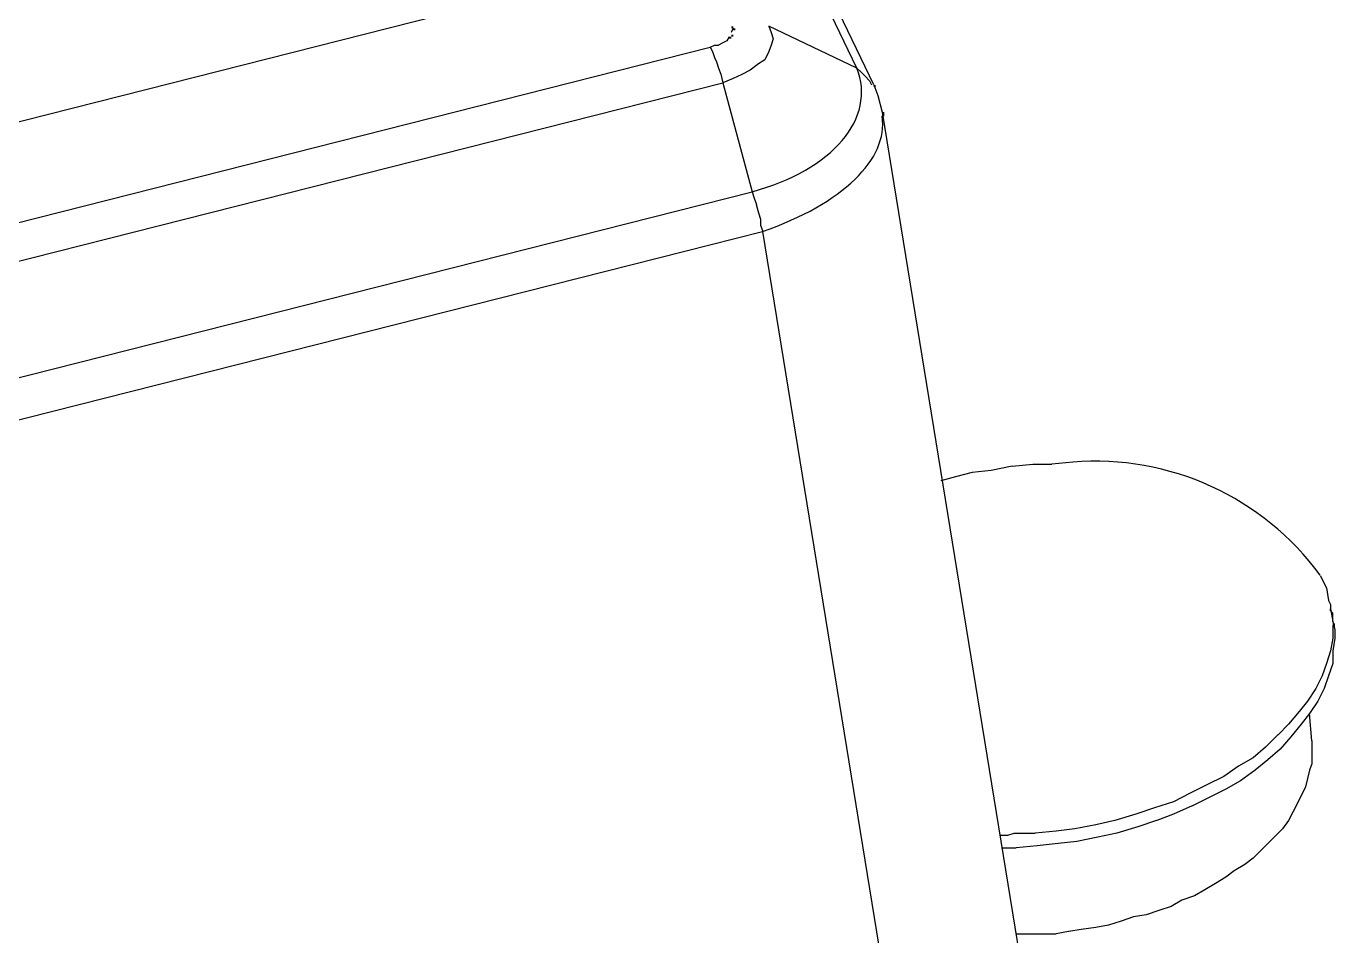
# Model space of a CAD drawing. Header units: millimetres. Extents: x 67 to 592, y -195 to 280.
# Drawn here: x 254.72 to 272.34, y -106.09 to -93.84 of the extents above; entities that cross this region are included whole.
import ezdxf

# ---------------------------------------------------------------- set-up
doc = ezdxf.new("R2010")
doc.units = ezdxf.units.MM
doc.layers.add('PDF_图层 1', color=7, linetype='Continuous', true_color=0x231f20)

msp = doc.modelspace()

# ---------------------------------------------------------------- linework, layer by layer
at = {"layer": 'PDF_图层 1', "color": 7, "lineweight": -3}
for points in [[(265.905, -94.408), (255.718, -73.243), (255.803, -73.272)], [(266.131, -94.634), (255.944, -73.469), (255.944, -73.441)], [(260.261, -93.703), (187.765, -112.074)], [(264.24, -93.872), (264.212, -93.929)], [(265.905, -94.408), (264.72, -93.844), (264.748, -93.929)], [(264.099, -94.07), (264.042, -94.098)], [(264.155, -94.041), (264.099, -94.07)], [(264.184, -93.985), (264.155, -94.041)], [(264.748, -93.929), (264.777, -94.013)], [(264.776, -94.013), (264.748, -94.098)], [(185.253, -114.077), (263.93, -94.126), (263.958, -94.183), (263.986, -94.267), (264.015, -94.324), (264.042, -94.408), (264.071, -94.492), (264.099, -94.606)], [(263.93, -94.126), (263.986, -94.098), (264.042, -94.098)], [(264.72, -94.183), (264.663, -94.295)], [(264.748, -94.098), (264.72, -94.183)], [(264.466, -94.437), (264.353, -94.493)], [(264.579, -94.352), (264.466, -94.437)], [(264.663, -94.295), (264.579, -94.352)], [(265.905, -94.408), (265.961, -94.465)], [(185.422, -114.529), (264.099, -94.606), (264.494, -96.073)], [(264.24, -94.549), (264.099, -94.606)], [(264.353, -94.493), (264.24, -94.549)], [(265.961, -94.465), (266.018, -94.521)], [(266.018, -94.521), (266.074, -94.578)], [(266.074, -94.578), (266.103, -94.634)], [(266.131, -94.634), (266.187, -94.775), (266.244, -95.001), (268.783, -110.607)], [(185.846, -115.996), (264.494, -96.073), (264.523, -96.158)], [(264.522, -96.158), (264.551, -96.243)], [(264.55, -96.243), (264.579, -96.355)], [(264.579, -96.355), (264.607, -96.44)], [(264.607, -96.44), (264.607, -96.525)], [(264.607, -96.525), (264.636, -96.609)], [(185.93, -116.532), (264.635, -96.609), (267.175, -112.215)], [(267.457, -99.855), (267.232, -99.911)], [(267.711, -99.827), (267.457, -99.855)], [(267.993, -99.77), (267.711, -99.826)], [(267.993, -99.77), (268.275, -99.742), (268.529, -99.742)], [(267.231, -99.911), (267.034, -99.967)], [(272.142, -101.238), (272.226, -101.406)], [(272.226, -101.407), (272.255, -101.576)], [(272.254, -101.576), (272.283, -101.632)], [(272.283, -101.633), (272.283, -101.689)], [(272.311, -101.858), (272.311, -101.745), (272.283, -101.716), (272.283, -101.688)], [(272.283, -101.689), (272.311, -101.858)], [(272.311, -101.858), (272.34, -101.971)], [(272.311, -101.915), (272.311, -102.084)], [(272.339, -101.972), (272.339, -102.084)], [(272.311, -102.084), (272.283, -102.253)], [(272.339, -102.084), (272.311, -102.253)], [(272.283, -102.254), (272.226, -102.423)], [(272.311, -102.254), (272.311, -102.423)], [(272.226, -102.423), (272.17, -102.592)], [(272.311, -102.423), (272.254, -102.592)], [(272.17, -102.592), (272.085, -102.761)], [(272.254, -102.592), (272.198, -102.761)], [(272.085, -102.762), (271.972, -102.931)], [(272.198, -102.762), (272.113, -102.931)], [(271.859, -103.072), (271.718, -103.241)], [(271.972, -102.931), (271.859, -103.072)], [(272.113, -102.931), (272, -103.1)], [(271.718, -103.241), (271.577, -103.383)], [(271.888, -103.241), (271.746, -103.41)], [(272.029, -103.466), (272, -103.1), (271.888, -103.241)], [(271.577, -103.382), (271.408, -103.552)], [(271.746, -103.41), (271.605, -103.579)], [(271.408, -103.552), (271.239, -103.693)], [(271.605, -103.58), (271.437, -103.721)], [(272.029, -103.467), (272.029, -103.552)], [(272.029, -103.552), (272.029, -103.664)], [(271.239, -103.693), (271.041, -103.806)], [(271.436, -103.721), (271.267, -103.862)], [(272.029, -103.777), (272, -103.862)], [(272.029, -103.664), (272.029, -103.777)], [(270.843, -103.947), (270.618, -104.06)], [(271.041, -103.806), (270.843, -103.947)], [(271.267, -103.862), (271.069, -104.003)], [(272, -103.862), (271.972, -103.974)], [(270.618, -104.06), (270.392, -104.172)], [(270.872, -104.116), (270.646, -104.228)], [(271.069, -104.003), (270.872, -104.115)], [(271.944, -104.088), (271.888, -104.2)], [(271.972, -103.975), (271.944, -104.087)], [(270.166, -104.285), (269.912, -104.37)], [(270.392, -104.172), (270.167, -104.285)], [(270.646, -104.229), (270.421, -104.341)], [(271.831, -104.314), (271.775, -104.426)], [(271.888, -104.2), (271.831, -104.313)], [(269.658, -104.455), (269.376, -104.54)], [(269.912, -104.37), (269.658, -104.455)], [(270.166, -104.455), (269.941, -104.539)], [(270.42, -104.341), (270.166, -104.454)], [(271.775, -104.426), (271.718, -104.539)], [(268.84, -104.652), (268.586, -104.681)], [(269.122, -104.596), (268.84, -104.652)], [(269.376, -104.539), (269.122, -104.596)], [(269.686, -104.623), (269.404, -104.709)], [(269.94, -104.539), (269.686, -104.624)], [(271.634, -104.652), (271.549, -104.737)], [(271.718, -104.539), (271.634, -104.652)], [(267.824, -104.737), (267.937, -104.737)], [(267.937, -104.737), (268.021, -104.709), (268.304, -104.709)], [(268.586, -104.68), (268.304, -104.709)], [(268.868, -104.821), (268.614, -104.85)], [(269.15, -104.765), (268.868, -104.821)], [(269.404, -104.708), (269.15, -104.765)], [(271.549, -104.737), (271.436, -104.849)], [(267.852, -104.906), (267.937, -104.906), (268.05, -104.906)], [(268.332, -104.878), (268.05, -104.906)], [(268.614, -104.849), (268.332, -104.878)], [(271.351, -104.934), (271.239, -105.047)], [(271.436, -104.849), (271.351, -104.934)], [(271.126, -105.131), (270.985, -105.217)], [(271.239, -105.047), (271.126, -105.132)], [(270.872, -105.301), (270.731, -105.386)], [(270.985, -105.216), (270.872, -105.301)], [(270.589, -105.47), (270.448, -105.555)], [(270.731, -105.386), (270.589, -105.471)], [(270.138, -105.696), (269.969, -105.752)], [(270.279, -105.611), (270.138, -105.696)], [(270.448, -105.555), (270.28, -105.611)], [(269.461, -105.893), (269.292, -105.95)], [(269.63, -105.837), (269.461, -105.893)], [(269.799, -105.809), (269.63, -105.837)], [(269.969, -105.752), (269.8, -105.809)], [(268.05, -106.063), (268.135, -106.063), (268.219, -106.063), (268.389, -106.063), (268.586, -106.063)], [(268.755, -106.034), (268.586, -106.063)], [(268.924, -106.006), (268.756, -106.035)], [(269.122, -105.978), (268.924, -106.007)], [(269.291, -105.95), (269.123, -105.978)]]:
    msp.add_lwpolyline(points, dxfattribs=at)
msp.add_lwpolyline([(272.142, -101.237, 0.260902), (268.812, -99.714), (268.529, -99.742)], format="xyb", dxfattribs=at)
for centre, major_axis, ratio, start_param, end_param in [((263.369, -94.725), (-2.598, 0.011), 0.574085, 2.021018, 3.36311), ((262.849, -95.385), (3.4, 0.279), 0.46003, 5.22725, 6.31466)]:
    msp.add_ellipse(centre, major_axis=major_axis, ratio=ratio, start_param=start_param, end_param=end_param, dxfattribs=at)
at = {"layer": 'PDF_图层 1', "color": 7, "lineweight": -3, "transparency": 33554559}
for points in [[(264.212, -93.844), (264.212, -93.872), (264.24, -93.844), (264.24, -93.872)], [(264.24, -93.872), (264.24, -93.9), (264.269, -93.872), (264.269, -93.9)], [(264.184, -93.985), (264.184, -94.014), (264.212, -93.985), (264.212, -94.014)], [(264.212, -93.957), (264.212, -93.985), (264.24, -93.957), (264.24, -93.985)], [(266.131, -94.634), (266.131, -94.662), (266.159, -94.634), (266.159, -94.662)], [(266.131, -94.634), (266.131, -94.662), (266.159, -94.634), (266.159, -94.662)], [(266.244, -95.001), (266.244, -95.057), (266.272, -95.001), (266.272, -95.057)], [(272.311, -101.886), (272.311, -101.943), (272.34, -101.886), (272.34, -101.943)]]:
    msp.add_solid(points, dxfattribs=at)

doc.saveas('drawing.dxf')
